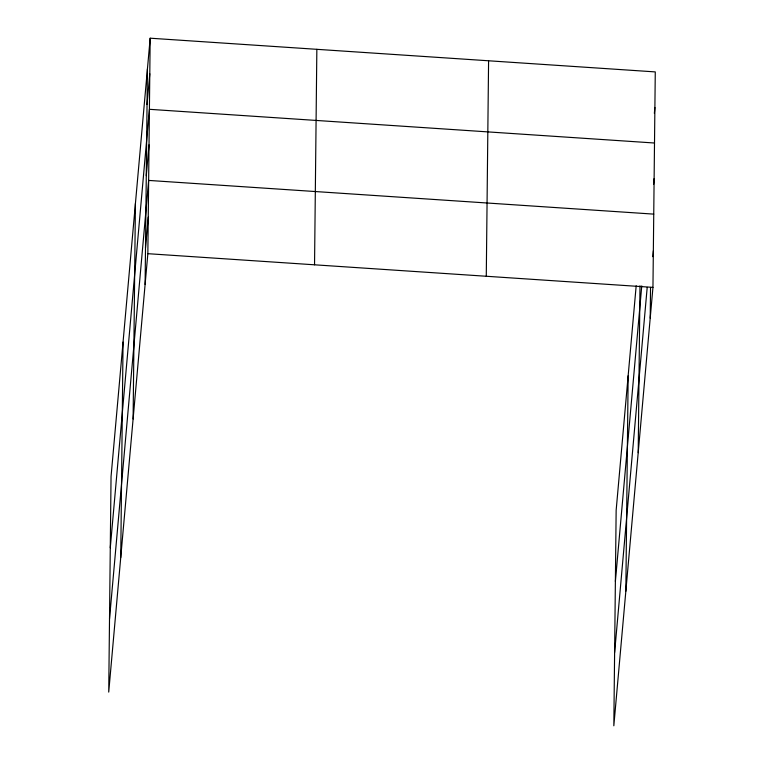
<?xml version="1.0" encoding="UTF-8"?>
<svg xmlns="http://www.w3.org/2000/svg" width="764" height="764" viewBox="0 0 764 764"><rect width="100%" height="100%" fill="white"/><g stroke="black" fill="none" stroke-linecap="round" stroke-linejoin="round"><path stroke-width="1.15" d="M120.741 557.577L123.052 342.091M133.108 418.978L135.419 203.491M145.112 284.447L147.423 68.97M150.174 38.2L111.047 476.621L108.727 692.098L147.853 253.686L150.174 38.2L655.273 71.902L652.953 287.379L613.826 725.8L616.147 510.314L636.183 285.765M314.539 264.802L316.85 49.316M486.276 276.262L488.588 60.776M625.831 591.279L628.151 375.792M638.207 452.68L639.993 285.784M650.212 318.149L650.536 287.426M147.041 104.525L149.792 73.755M110.283 547.731L149.41 109.309L654.509 143.011M146.277 175.634L149.028 144.864M109.519 618.84L148.646 180.419L653.745 214.121M145.504 247.822L148.254 217.052M654.356 113.368L654.891 107.457M615.383 581.423L641.76 285.879M653.592 184.477L654.127 178.566M614.619 652.532L647.203 287.369M652.819 256.666L653.354 250.754M147.853 253.686L652.953 287.379"/></g></svg>
